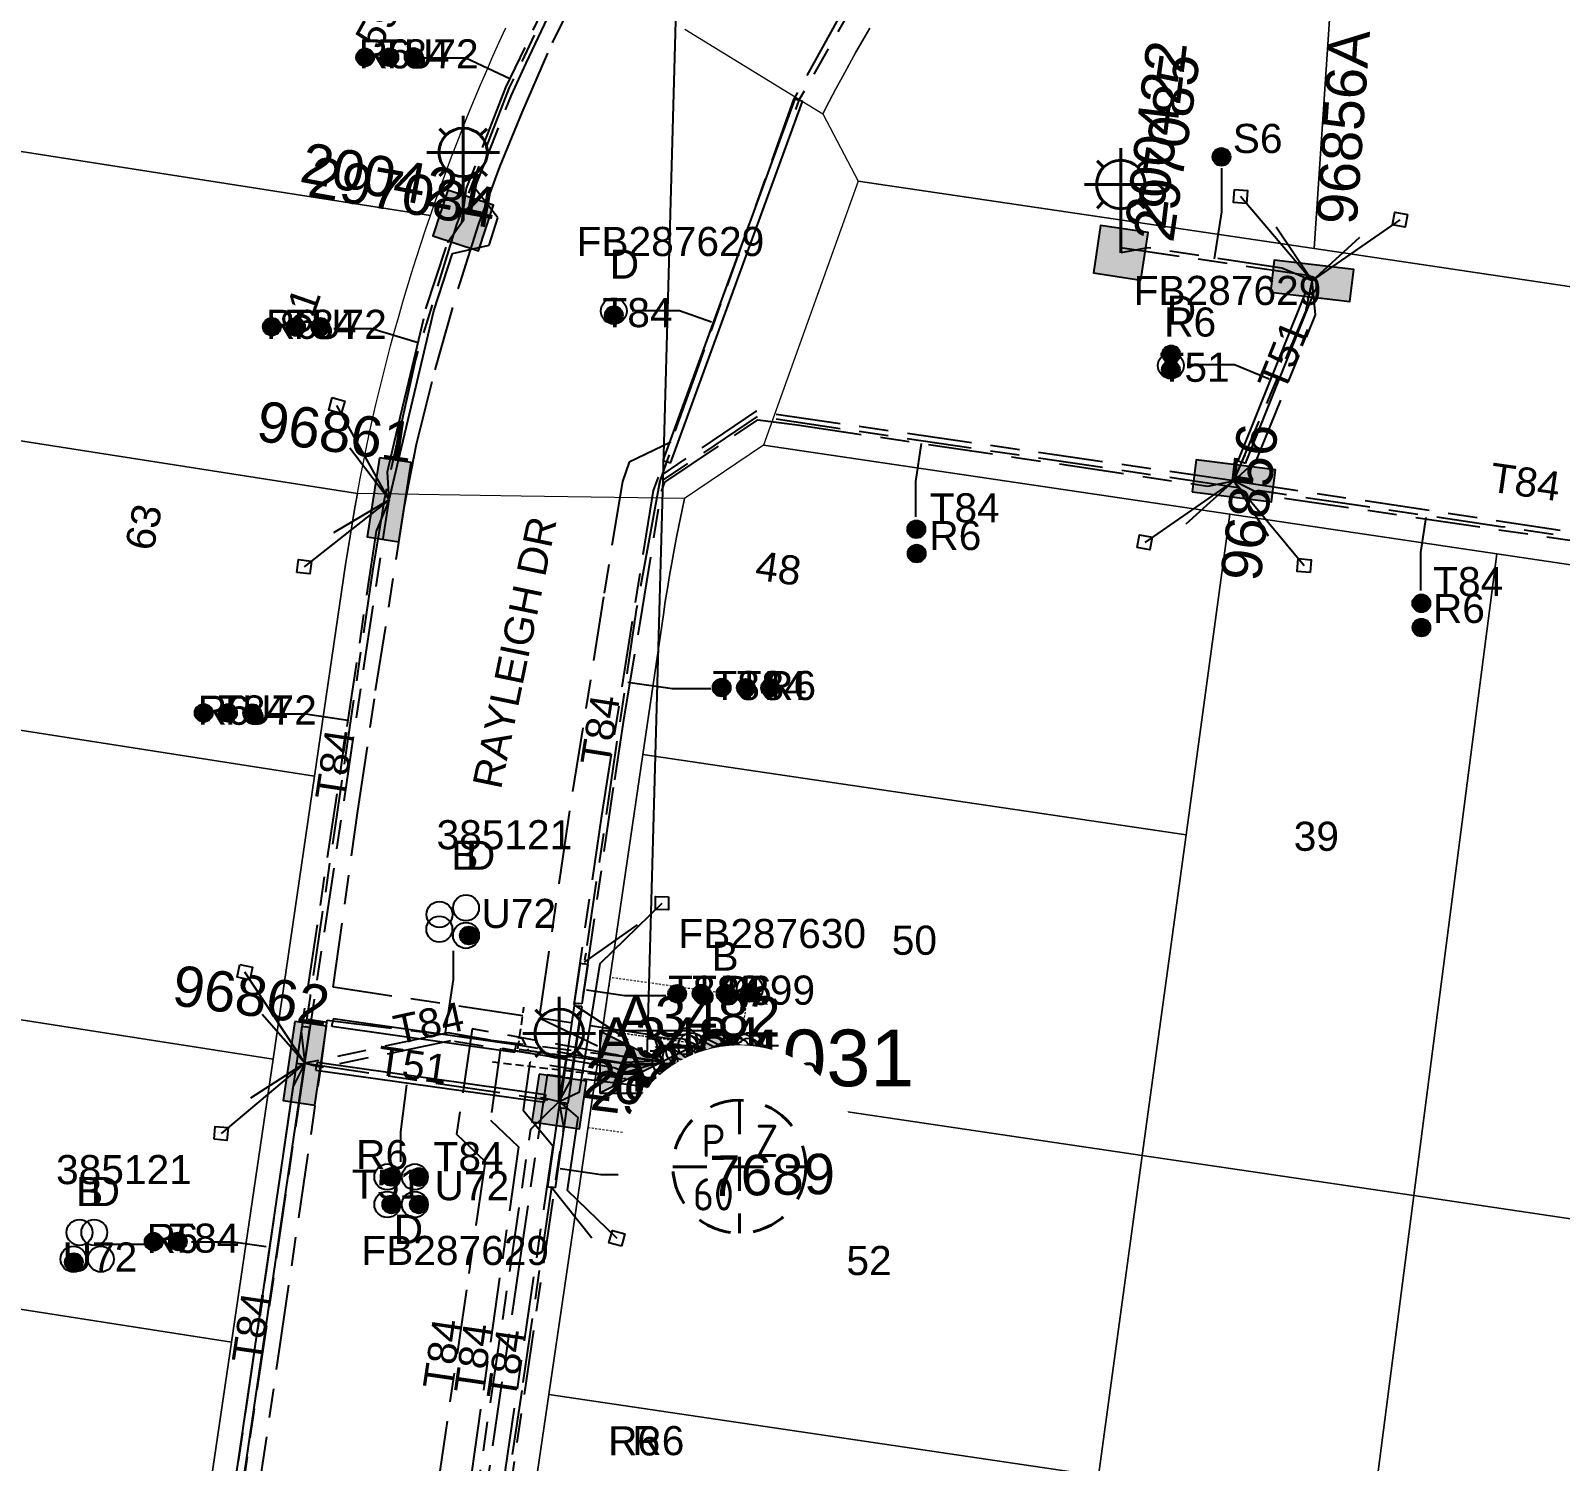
# Model space of a CAD drawing. Header units: metres. Extents: x 282960 to 285195, y 6134329 to 6136665.
# Drawn here: x 283257.1 to 283351.6, y 6135925.4 to 6136013.9 of the extents above; entities that cross this region are included whole.
import ezdxf
from ezdxf.enums import TextEntityAlignment as Align

# ---------------------------------------------------------------- set-up
doc = ezdxf.new("R2010")
doc.units = ezdxf.units.M
for name, pattern in [('Cable Exist UG', [8.2, 4, -1.2, 1.8, -1.2]), ('Dash', [5, 3, -2]), ('DASHED', [0.75, 0.5, -0.25]), ('HIDDEN', [0.375, 0.25, -0.125]), ('HIDDEN2', [0.1875, 0.125, -0.0625])]:
    doc.linetypes.add(name, pattern=pattern)
doc.layers.get('0').update_dxf_attribs({"color": 6})
for name, color, linetype, lineweight in [('Cadastre Land Parcels_SP_EXT', 9, 'Continuous', 5), ('Cadastre Other Property_SP_EXT', 9, 'HIDDEN', 5), ('Cadastre Roads_SP_EXT', 9, 'Continuous', 5)]:
    doc.layers.add(name, color=color, linetype=linetype, lineweight=lineweight)
for name, color, linetype in [('Duct_SP_EXT', 7, 'Continuous'), ('Equip_HV_EXT', 7, 'Continuous'), ('Equip_LV_EXT', 7, 'Continuous'), ('Equip_SL_EXT', 7, 'Continuous'), ('Equip_SP_SL_EXT', 7, 'Continuous'), ('Mains_HV_EXT', 7, 'Continuous'), ('Mains_LV_EXT', 7, 'Continuous'), ('Mains_SL_EXT', 7, 'Continuous'), ('Services_SP_EXT', 7, 'Continuous'), ('Sub_SP_EXT', 7, 'Continuous'), ('SupportsUG_SP_LV_EXT', 7, 'Continuous'), ('SupportsUG_SP_LV_SL_EXT', 7, 'Continuous'), ('Trench_SP_EXT', 7, 'Continuous')]:
    doc.layers.add(name, color=color, linetype=linetype)
doc.layers.add('UNKNOWN_FEATURES', color=1, linetype='DASHED', plot=False)
doc.styles.add('COLUMN_LABEL', font='arial.ttf')
doc.styles.add('iecARIAL', font='arial.ttf', dxfattribs={"height": 2})
doc.styles.add('IESYMBOL1', font='isocp.shx')
doc.styles.add('POLE_LABEL', font='arial.ttf')
doc.styles.add('SLCP_LABEL', font='arial.ttf', dxfattribs={"height": 3.5})
doc.styles.get("Standard").update_dxf_attribs({"font": 'arial.ttf'})
doc.styles.add('SWITCH_LABEL', font='arial.ttf', dxfattribs={"height": 2.5})

# ---------------------------------------------------------------- blocks, each defined once
blk = doc.blocks.new('SUB_PADMOUNT_EXT')
for points in [[(0, 0), (-3.84, 1.92), (-3.84, -1.92)], [(0, 0), (3.84, 1.92), (3.84, -1.92)]]:
    blk.add_hatch(color=256).paths.add_polyline_path(points)
for p, q in [((3.84, 1.92), (-3.84, -1.92)), ((-3.84, 1.92), (3.84, -1.92))]:
    blk.add_line(p, q)
blk.add_lwpolyline([(-3.84, -1.92), (3.84, -1.92), (3.84, 1.92), (-3.84, 1.92)], close=True)
for tag, height, flags, p in [('ASSET_NUM', 3.5, 8, (2, 2)), ('STREET_CODE', 0.2, 9, (1.5, 0)), ('OPERATING_VOLTAGE', 0.2, 9, (1.5, -0.6)), ('ORIENTATION', 0.2, 9, (1.5, -0.8)), ('OWNED_BY', 0.2, 9, (1.5, -1)), ('CONSTRUCTED_VOLTAGE', 0.2, 9, (1.5, -0.2)), ('NO_PHASES', 0.2, 9, (1.5, -0.4)), ('OPERATED_BY', 0.2, 9, (1.5, -1.2)), ('SECONDARY_VOLTAGE', 0.2, 9, (1.5, -1.6)), ('STATE', 0.2, 9, (1.5, -1.8)), ('MAINTAINED_BY', 0.2, 9, (1.5, -1.4)), ('SUBSTATION_TYPE', 0.2, 9, (1.5, -2.2)), ('USAGE', 0.2, 9, (1.5, -2.4)), ('PARENT', 0.2, 9, (1.5, -2)), ('LEGEND', 0.2, 9, (1.5, -2.6)), ('LOCATION', 0.2, 9, (1.5, -2.8)), ('Z', 0.2, 1, (1.5, -3.6)), ('STREETNAME', 0.2, 9, (1.5, -3)), ('SUBURB', 0.2, 9, (1.5, -3.2)), ('NOTES', 0.2, 9, (1.5, -3.4))]:
    blk.add_attdef(tag, text='', height=height, dxfattribs=dict(flags=flags)).set_placement(p, align=Align.MIDDLE_LEFT)
blk = doc.blocks.new('COLUMN_EXT')
blk.add_hatch(color=256).paths.add_polyline_path([(-1.485, 1.485), (-1.485, -1.485), (1.485, -1.485), (1.485, 1.485)])
blk.add_lwpolyline([(-1.485, -1.485), (1.485, -1.485), (1.485, 1.485), (-1.485, 1.485)], close=True)
for tag, height, style, flags, p in [('ASSET_NUM', 2.5, 'COLUMN_LABEL', 8, (2, 2)), ('STRUCTURE_PLANT_NUMBER', 0.2, 'POLE_LABEL', 9, (1.813, 0.031)), ('STREET_CODE', 0.2, 'COLUMN_LABEL', 9, (1.813, -0.2))]:
    blk.add_attdef(tag, text='', height=height, dxfattribs=dict(style=style, flags=flags)).set_placement(p, align=Align.MIDDLE_LEFT)
at = {"flags": 9}
for tag, p in [('OWNED_BY', (1.813, -0.6)), ('STATE', (1.813, -0.8)), ('COLUMN_TYPE', (1.813, -0.4)), ('USAGE', (1.813, -1)), ('STREETNAME', (1.813, -1.6)), ('SUBURB', (1.813, -1.8)), ('LEGEND', (1.813, -1.2)), ('LOCATION', (1.813, -1.4)), ('NOTES', (1.813, -2))]:
    blk.add_attdef(tag, text='', height=0.2, dxfattribs=at).set_placement(p, align=Align.MIDDLE_LEFT)
at = {"flags": 1}
blk.add_attdef('Z', (1.813, -2.351), '', height=0.2, dxfattribs=at)
blk = doc.blocks.new('PILLAR_EXT')
blk.add_hatch(color=256).paths.add_polyline_path([(-2.475, 0.99), (-2.475, -0.99), (2.475, -0.99), (2.475, 0.99)])
blk.add_lwpolyline([(-2.475, -0.99), (2.475, -0.99), (2.475, 0.99), (-2.475, 0.99)], close=True)
at = {"style": 'iecARIAL', "flags": 8}
blk.add_attdef('ASSET_NUM', (1.5, 3.5), '', height=2.5, dxfattribs=at)
for tag, p, flags in [('OWNED_BY', (0, -0.2), 9), ('STATE', (0, -0.4), 9), ('SUPPORT_TYPE', (0, -0.6), 9), ('USAGE', (0, -0.8), 9), ('LEGEND', (0, -1), 9), ('STREETNAME', (0, -1.8), 9), ('SUBURB', (0, -2), 1), ('LOCATION', (0, -1.2), 9), ('NOTES', (0, -1.4), 9), ('PARENT', (0, -1.6), 9)]:
    blk.add_attdef(tag, p, '', height=0.2, dxfattribs=dict(flags=flags))
blk = doc.blocks.new('DUCT_EXT')
blk.add_circle((0, 0.8), 0.8)
at = {"flags": 1}
blk.add_attdef('Z', (0, 0), '', height=0.2, dxfattribs=at)
at = {"flags": 9}
for tag, p in [('DUCT_CODE', (0, 0)), ('XSECT_TYPE', (0, -0.2)), ('STATE', (0, -0.6)), ('FB_REFERENCE', (0, -0.4)), ('NOTES', (0, -0.8))]:
    blk.add_attdef(tag, text='', height=0.2, dxfattribs=at).set_placement(p, align=Align.MIDDLE_LEFT)
blk = doc.blocks.new('SL_LANTERN_EXT')
at = {"lineweight": 40}
for p, q in [((-1.459, 5.676), (-1.061, 5.278)), ((0, 1.968), (0, 6.468)), ((1.458, 5.676), (1.06, 5.278)), ((-2.25, 4.218), (2.25, 4.218)), ((-1.459, 2.759), (-1.061, 3.157)), ((1.458, 2.759), (1.06, 3.157)), ((0, 0), (0, 2.721))]:
    blk.add_line(p, q, dxfattribs=at)
blk.add_circle((0, 4.218), 1.5, dxfattribs=at)
at = {"style": 'iecARIAL', "flags": 8}
blk.add_attdef('ASSET_NUM', (1.5, 1.5), '', height=2.5, dxfattribs=at)
for tag, p, height, flags in [('CONSTRUCTED_VOLTAGE', (0.981, -0.653), 0.2, 9), ('CONTROL_TYPE', (0.981, -0.853), 0.2, 9), ('LANTERN_PURPOSE', (0.981, -1.053), 0.2, 9), ('LNUMBER', (2.181, -3.253), 2.5, 8), ('OPERATING_VOLTAGE', (0.981, -1.653), 0.2, 9), ('ORIENTATION', (0.981, -1.853), 0.2, 9), ('OWNED_BY', (0.981, -2.053), 0.2, 9), ('LANTERN_TYPE', (0.981, -1.253), 0.2, 9), ('NO_PHASES', (0.981, -1.453), 0.2, 9), ('STATE', (0.981, -2.253), 0.2, 9), ('CEXIST', (0.981, -2.653), 0.2, 9), ('CNEW', (0.981, -2.853), 0.2, 9), ('USAGE', (0.981, -2.453), 0.2, 9), ('CNUMBER', (0.981, -3.053), 0.2, 9), ('CREMOVE', (0.981, -3.253), 0.2, 9), ('CREPLACE', (0.981, -3.453), 0.2, 9), ('LKINGHEIGHT', (0.981, -3.653), 0.2, 9), ('LBRACKET', (0.981, -3.853), 0.2, 9), ('LBRACKETVOCAB', (0.981, -4.053), 0.2, 9), ('LCATEGORY', (0.981, -4.253), 0.2, 9), ('LCHARGE1', (0.981, -4.453), 0.2, 9), ('LCHARGE1PERCENT', (0.981, -4.653), 0.2, 9), ('LCHARGE2', (0.981, -4.853), 0.2, 9), ('LCHARGE2PERCENT', (0.981, -5.053), 0.2, 9), ('LCHARGE3', (0.981, -5.253), 0.2, 9), ('LCHARGE3PERCENT', (0.981, -5.453), 0.2, 9), ('LEXIST', (0.981, -5.653), 0.2, 9), ('LLAMP', (0.981, -5.853), 0.2, 9), ('LLAMPVOCAB', (0.981, -6.053), 0.2, 9), ('LMAST', (0.981, -6.253), 0.2, 9), ('LMASTVOCAB', (0.981, -6.453), 0.2, 9), ('LNEW', (0.981, -6.653), 0.2, 9), ('LANTNUMBER', (0.981, -6.853), 0.2, 9), ('LOUTREACH', (0.981, -7.253), 0.2, 9), ('LOUTREACHVOCAB', (0.981, -7.453), 0.2, 9), ('LRATECODE', (0.981, -7.653), 0.2, 9), ('LREMOVE', (0.981, -7.853), 0.2, 9), ('LREPLACE', (0.981, -8.053), 0.2, 9), ('LTYPE', (0.981, -8.253), 0.2, 9), ('LTYPEVOCAB', (0.981, -8.453), 0.2, 9), ('LEGEND', (0.981, -8.653), 0.2, 9), ('STREETNAME', (0.981, -9.253), 0.2, 9), ('SUBURB', (0.981, -9.453), 0.2, 1), ('LOCATION', (0.981, -8.853), 0.2, 9), ('NOTES', (0.981, -9.053), 0.2, 9)]:
    blk.add_attdef(tag, p, '', height=height, dxfattribs=dict(flags=flags))
blk = doc.blocks.new('CCP_EXT')
at = {"flags": 9}
for tag, p in [('STATE', (0, -1.8)), ('USAGE', (0, -1.2)), ('LEGEND', (0, -1.4)), ('LIFE_SUPPORT', (0, -1.6)), ('NOTES', (0, -2))]:
    blk.add_attdef(tag, text='', height=0.2, dxfattribs=at).set_placement(p, align=Align.MIDDLE_LEFT)
blk.add_wipeout([(0, 0.566), (0.566, 0), (0, -0.566), (-0.566, 0)])
blk.add_lwpolyline([(-0.566, 0), (0, 0.566), (0.566, 0), (0, -0.566), (-0.566, 0)])
at = {"flags": 1}
blk.add_attdef('Z', (0, 0), '', height=0.2, dxfattribs=at)
at = {"flags": 9}
for tag, p in [('CCP_TYPE', (0, 0)), ('OPERATING_VOLTAGE', (0, -0.6)), ('ORIENTATION', (0, -0.8)), ('OWNED_BY', (0, -1)), ('CONSTRUCTED_VOLTAGE', (0, -0.2)), ('NO_PHASES', (0, -0.4))]:
    blk.add_attdef(tag, text='', height=0.2, dxfattribs=at).set_placement(p, align=Align.MIDDLE_LEFT)
blk = doc.blocks.new('LV_UG_DFUSE_CLOSED_EXT')
for points in [[(1, 0), (0, 0)], [(5.04, 0.726), (2.156, -0.717)], [(5.049, -0.707), (2.156, 0.717)], [(6.2, 0.013), (7.2, 0.013)]]:
    blk.add_lwpolyline(points)
for centre in [(1.8, 0), (5.4, 0.011)]:
    blk.add_circle(centre, 0.8)
at = {"flags": 9}
for tag, p in [('ACTUAL_STATUS', (0, 0)), ('OPERATING_VOLTAGE', (0, -0.6)), ('ORIENTATION', (0, -0.8)), ('STATE', (0, -1)), ('CONSTRUCTED_VOLTAGE', (0, -0.2)), ('NO_PHASES', (0, -0.4)), ('SWITCH_TYPE', (0, -1.2)), ('USAGE', (0, -1.4)), ('NOTES', (0, -1.6))]:
    blk.add_attdef(tag, text='', height=0.2, dxfattribs=at).set_placement(p, align=Align.MIDDLE_LEFT)
at = {"flags": 1}
blk.add_attdef('Z', (0, 0), '', height=0.2, dxfattribs=at)
blk = doc.blocks.new('SWG_HOLEC_SU_EXT')
blk.add_line((1.8, -2), (5.8, -2))
for points in [[(1, 0), (0, 0)], [(6.6, 0), (7.6, 0)]]:
    blk.add_lwpolyline(points)
for points in [[(1.8, -0.8, 1), (1.8, 0.8, 1)], [(5.8, -0.8, 1), (5.8, 0.8, 1)]]:
    blk.add_lwpolyline(points, format="xyb", close=True)
at = {"style": 'SWITCH_LABEL', "flags": 8}
blk.add_attdef('ASSET_NUM', text='', height=2.5, rotation=179.95437, dxfattribs=at).set_placement((-2.4, 0), align=Align.MIDDLE_LEFT)
at = {"flags": 1}
blk.add_attdef('Z', (0, 0), '', height=0.2, dxfattribs=at)
at = {"flags": 9}
for tag, p in [('ACTUAL_STATUS', (0, -0.4)), ('OPERATING_VOLTAGE', (0, -1)), ('CONSTRUCTED_VOLTAGE', (0, -0.6)), ('NO_PHASES', (0, -0.8)), ('ORIENTATION', (0, -1.2)), ('OWNED_BY', (0, -1.4)), ('STATE', (0, -1.8)), ('PARENT', (0, -1.6)), ('SWITCH_TYPE', (0, -2)), ('STREETNAME', (0, -2.6)), ('SUBURB', (0, -2.8)), ('USAGE', (0, -2.2)), ('LOCATION', (0, -2.4)), ('NOTES', (0, -3))]:
    blk.add_attdef(tag, text='', height=0.2, dxfattribs=at).set_placement(p, align=Align.MIDDLE_LEFT)
at = {"style": 'SWITCH_LABEL', "flags": 9}
blk.add_attdef('STREET_CODE', text='', height=0.2, dxfattribs=at).set_placement((0, -0.2), align=Align.MIDDLE_LEFT)
blk = doc.blocks.new('CABLE_LARGE_EXT')
h = blk.add_hatch(color=256)
edge = h.paths.add_edge_path()
edge.add_arc((0, 0.55), 0.55, 0, 360)
blk.add_circle((0, 0.55), 0.55)
at = {"flags": 1}
blk.add_attdef('Z', (0, 0), '', height=0.2, dxfattribs=at)
at = {"flags": 9}
for tag, p in [('COND_CODE', (0, 0)), ('XSECT_SIZE', (0, -0.6)), ('STATE', (0, -0.4)), ('FB_REFERENCE', (0, -0.2)), ('NOTES', (0, -0.8))]:
    blk.add_attdef(tag, text='', height=0.2, dxfattribs=at).set_placement(p, align=Align.MIDDLE_LEFT)
blk = doc.blocks.new('SLCP_ZELL_EXT')
blk.add_wipeout([(-0.236, 7.5), (-0.706, 7.47), (-1.174, 7.411), (-1.637, 7.323), (-2.093, 7.206), (-2.542, 7.06), (-2.98, 6.887), (-3.407, 6.686), (-3.82, 6.459), (-4.218, 6.206), (-4.599, 5.929), (-4.962, 5.629), (-5.306, 5.306), (-5.629, 4.962), (-5.929, 4.599), (-6.206, 4.218), (-6.459, 3.82), (-6.686, 3.407), (-6.887, 2.98), (-7.06, 2.542), (-7.206, 2.093), (-7.323, 1.637), (-7.411, 1.174), (-7.47, 0.706), (-7.5, 0.236), (-7.5, -0.236), (-7.47, -0.706), (-7.411, -1.174), (-7.323, -1.637), (-7.206, -2.093), (-7.06, -2.542), (-6.887, -2.98), (-6.686, -3.407), (-6.459, -3.82), (-6.206, -4.218), (-5.929, -4.599), (-5.629, -4.962), (-5.306, -5.306), (-4.962, -5.629), (-4.599, -5.929), (-4.218, -6.206), (-3.82, -6.459), (-3.407, -6.686), (-2.98, -6.887), (-2.542, -7.06), (-2.093, -7.206), (-1.637, -7.323), (-1.174, -7.411), (-0.706, -7.47), (-0.236, -7.5), (0.236, -7.5), (0.706, -7.47), (1.174, -7.411), (1.637, -7.323), (2.093, -7.206), (2.542, -7.06), (2.98, -6.887), (3.407, -6.686), (3.82, -6.459), (4.218, -6.206), (4.599, -5.929), (4.962, -5.629), (5.306, -5.306), (5.629, -4.962), (5.929, -4.599), (6.206, -4.218), (6.459, -3.82), (6.686, -3.407), (6.887, -2.98), (7.06, -2.542), (7.206, -2.093), (7.323, -1.637), (7.411, -1.174), (7.47, -0.706), (7.5, -0.236), (7.5, 0.236), (7.47, 0.706), (7.411, 1.174), (7.323, 1.637), (7.206, 2.093), (7.06, 2.542), (6.887, 2.98), (6.686, 3.407), (6.459, 3.82), (6.206, 4.218), (5.929, 4.599), (5.629, 4.962), (5.306, 5.306), (4.962, 5.629), (4.599, 5.929), (4.218, 6.206), (3.82, 6.459), (3.407, 6.686), (2.98, 6.887), (2.542, 7.06), (2.093, 7.206), (1.637, 7.323), (1.174, 7.411), (0.706, 7.47), (0.236, 7.5)])
at = {"linetype": 'Dash', "lineweight": 40, "ltscale": 0.7}
for p, q in [((0, 4.109), (0, -4.109)), ((-4.109, 0), (4.109, 0))]:
    blk.add_line(p, q, dxfattribs=at)
blk.add_circle((0, 0), 4.109, dxfattribs=at)
at = {"lineweight": 40, "style": 'IESYMBOL1'}
for s, p in [('P', (-1.604, 0)), ('Z', (1.702, 0)), ('60', (-1.612, -3.312))]:
    blk.add_text(s, height=2, dxfattribs=at).set_placement(p, align=Align.BOTTOM_CENTER)
at = {"style": 'SLCP_LABEL'}
for tag, height, flags, p in [('ASSET_NUM', 2.5, 8, (2, 2)), ('STREET_CODE', 0.2, 9, (0, -0.2))]:
    blk.add_attdef(tag, text='', height=height, dxfattribs=dict(at, flags=flags)).set_placement(p, align=Align.MIDDLE_LEFT)
at = {"flags": 1}
blk.add_attdef('Z', (0, 0), '', height=0.2, dxfattribs=at)
at = {"flags": 9}
for tag, p in [('OPERATING_VOLTAGE', (0, -1)), ('CONSTRUCTED_VOLTAGE', (0, -0.4)), ('CONTROL_TYPE', (0, -0.6)), ('NO_PHASES', (0, -0.8)), ('ORIENTATION', (0, -1.2)), ('OWNED_BY', (0, -1.4)), ('USAGE', (0, -1.6)), ('LOCATION', (0, -1.8)), ('STATE', (0, -2)), ('NOTES', (0, -2.2))]:
    blk.add_attdef(tag, text='', height=0.2, dxfattribs=at).set_placement(p, align=Align.MIDDLE_LEFT)

msp = doc.modelspace()

# ---------------------------------------------------------------- linework, layer by layer
at = {"layer": 'Cadastre Land Parcels_SP_EXT', "linetype": 'Continuous'}
for points in [[(283308.941, 6136014.051), (283308.506, 6136013.305), (283308.077, 6136012.555), (283307.654, 6136011.801), (283307.238, 6136011.044), (283306.829, 6136010.284), (283306.426, 6136009.519), (283306.03, 6136008.751), (283308.218, 6136004.592), (283336.409, 6136000.412), (283339.092, 6136040.45)], [(283242.765, 6136024.452), (283240.509, 6136008.903), (283281.768, 6136002.468), (283282.083, 6136003.377), (283282.083, 6136003.377), (283282.406, 6136004.282), (283282.737, 6136005.185), (283283.073, 6136006.085), (283283.418, 6136006.983), (283283.77, 6136007.879), (283284.129, 6136008.771), (283284.495, 6136009.66), (283284.868, 6136010.546), (283285.249, 6136011.429), (283285.636, 6136012.309), (283286.03, 6136013.186), (283286.431, 6136014.059)]]:
    msp.add_lwpolyline(points, dxfattribs=at)
for points in [[(283336.409, 6136000.412), (283354.107, 6135997.789), (283356.801, 6136037.825), (283339.092, 6136040.45), (283336.409, 6136000.412)], [(283277.431, 6135986.198), (283277.611, 6135987.116), (283277.799, 6135988.033), (283277.994, 6135988.949), (283278.196, 6135989.863), (283278.405, 6135990.776), (283278.621, 6135991.687), (283278.844, 6135992.596), (283279.075, 6135993.503), (283279.312, 6135994.41), (283279.557, 6135995.313), (283279.809, 6135996.214), (283280.068, 6135997.115), (283280.333, 6135998.012), (283280.606, 6135998.907), (283280.886, 6135999.801), (283281.173, 6136000.693), (283281.467, 6136001.581), (283281.768, 6136002.468), (283240.509, 6136008.903), (283239.894, 6136004.664), (283237.97, 6135991.406), (283277.258, 6135985.277), (283277.431, 6135986.198)], [(283276.529, 6135980.878), (283276.662, 6135981.76), (283276.801, 6135982.641), (283276.947, 6135983.521), (283277.099, 6135984.4), (283277.258, 6135985.277), (283237.97, 6135991.406), (283237.022, 6135984.878), (283235.403, 6135973.914), (283274.61, 6135967.803), (283276.529, 6135980.878)], [(283331.181, 6135983.989), (283302.365, 6135988.259), (283297.487, 6135984.958), (283297.315, 6135984.168), (283297.15, 6135983.376), (283296.991, 6135982.583), (283296.838, 6135981.788), (283296.692, 6135980.993), (283296.552, 6135980.197), (283296.419, 6135979.399), (283296.292, 6135978.6), (283296.171, 6135977.8), (283294.902, 6135969.147), (283328.481, 6135964.171), (283331.181, 6135983.989)], [(283325.779, 6135944.353), (283342.565, 6135941.868), (283347.7, 6135981.541), (283331.181, 6135983.989), (283328.481, 6135964.171), (283325.779, 6135944.353)], [(283364.199, 6135979.095), (283347.7, 6135981.541), (283342.565, 6135941.868), (283359.326, 6135939.383), (283364.199, 6135979.095)], [(283232.82, 6135956.424), (283272.043, 6135950.31), (283274.61, 6135967.803), (283235.403, 6135973.914), (283234.188, 6135965.682), (283232.82, 6135956.424)], [(283291.998, 6135949.359), (283325.779, 6135944.353), (283328.481, 6135964.171), (283294.902, 6135969.147), (283291.998, 6135949.359)], [(283230.238, 6135938.933), (283269.476, 6135932.817), (283272.043, 6135950.31), (283232.82, 6135956.424), (283231.527, 6135947.665), (283230.238, 6135938.933)], [(283325.779, 6135944.353), (283291.998, 6135949.359), (283289.095, 6135929.571), (283323.077, 6135924.536), (283325.779, 6135944.353)], [(283342.565, 6135941.868), (283325.779, 6135944.353), (283323.077, 6135924.536), (283320.375, 6135904.718), (283337.43, 6135902.192), (283342.565, 6135941.868)], [(283337.43, 6135902.192), (283354.455, 6135899.669), (283359.326, 6135939.383), (283342.565, 6135941.868), (283337.43, 6135902.192)], [(283227.655, 6135921.443), (283266.908, 6135915.325), (283269.476, 6135932.817), (283230.238, 6135938.933), (283228.256, 6135925.51), (283227.655, 6135921.443)], [(283323.077, 6135924.536), (283289.095, 6135929.571), (283286.771, 6135913.741), (283290.123, 6135909.202), (283320.375, 6135904.718), (283323.077, 6135924.536)]]:
    msp.add_lwpolyline(points, close=True, dxfattribs=at)
at = {"layer": 'Cadastre Other Property_SP_EXT', "linetype": 'HIDDEN2'}
for points in [[(283292.397, 6135952.079), (283297.849, 6135951.32), (283297.425, 6135948.555), (283300.545, 6135948.19), (283301.37, 6135954.166), (283292.878, 6135955.354), (283292.397, 6135952.079)], [(283291.998, 6135949.359), (283297.425, 6135948.555), (283297.849, 6135951.32), (283292.397, 6135952.079), (283291.998, 6135949.359)], [(283291.998, 6135949.359), (283291.518, 6135946.085), (283300.062, 6135944.877), (283300.545, 6135948.19), (283291.998, 6135949.359)]]:
    msp.add_lwpolyline(points, close=True, dxfattribs=at)
at = {"layer": 'Cadastre Roads_SP_EXT', "linetype": 'Continuous'}
msp.add_lwpolyline([(283297.508, 6136013.992), (283306.03, 6136008.751), (283306.425, 6136009.519), (283306.425, 6136009.519), (283306.829, 6136010.284), (283307.238, 6136011.044), (283307.654, 6136011.801), (283308.077, 6136012.555), (283308.506, 6136013.305), (283308.941, 6136014.051)], dxfattribs=at)
at = {"layer": 'Duct_SP_EXT'}
for p, q in [((283296.154, 6135987.315), (283304.327, 6136009.673)), ((283296.605, 6135987.151), (283304.777, 6136009.508)), ((283304.327, 6136009.673), (283304.552, 6136009.591)), ((283304.777, 6136009.508), (283304.552, 6136009.591)), ((283331.71, 6135987.301), (283335.894, 6135997.726)), ((283335.894, 6135997.726), (283336.117, 6135997.637)), ((283332.155, 6135987.122), (283336.34, 6135997.547)), ((283336.34, 6135997.547), (283336.117, 6135997.637)), ((283296.154, 6135987.315), (283296.38, 6135987.233)), ((283296.605, 6135987.151), (283296.38, 6135987.233)), ((283331.71, 6135987.301), (283331.933, 6135987.212)), ((283332.155, 6135987.122), (283331.933, 6135987.212)), ((283291.034, 6135956.23), (283290.66, 6135953.79)), ((283291.034, 6135956.23), (283291.271, 6135956.194)), ((283291.508, 6135956.157), (283291.135, 6135953.718)), ((283291.508, 6135956.157), (283291.271, 6135956.194)), ((283290.649, 6135953.62), (283290.079, 6135949.64)), ((283291.124, 6135953.552), (283290.554, 6135949.571)), ((283290.649, 6135953.62), (283290.886, 6135953.586)), ((283290.66, 6135953.79), (283290.897, 6135953.754)), ((283291.124, 6135953.552), (283290.886, 6135953.586)), ((283291.135, 6135953.718), (283290.897, 6135953.754)), ((283273.827, 6135952.334), (283273.491, 6135950.048)), ((283273.827, 6135952.334), (283274.065, 6135952.299)), ((283275.685, 6135952.317), (283275.719, 6135952.555)), ((283275.753, 6135952.792), (283275.719, 6135952.555)), ((283287.049, 6135951.184), (283275.753, 6135952.792)), ((283274.302, 6135952.264), (283273.966, 6135949.978)), ((283274.302, 6135952.264), (283274.065, 6135952.299)), ((283286.981, 6135950.709), (283275.685, 6135952.317)), ((283286.981, 6135950.709), (283287.015, 6135950.947)), ((283287.049, 6135951.184), (283287.015, 6135950.947)), ((283273.491, 6135950.048), (283273.729, 6135950.013)), ((283273.491, 6135950.048), (283273.729, 6135950.013)), ((283273.966, 6135949.978), (283273.729, 6135950.013)), ((283273.966, 6135949.978), (283273.729, 6135950.013)), ((283274.694, 6135949.633), (283274.727, 6135949.871)), ((283274.694, 6135949.633), (283288.828, 6135947.647)), ((283274.76, 6135950.109), (283274.727, 6135949.871)), ((283274.76, 6135950.109), (283288.894, 6135948.122)), ((283290.079, 6135949.64), (283290.01, 6135949.174)), ((283290.079, 6135949.64), (283290.316, 6135949.606)), ((283290.554, 6135949.571), (283290.316, 6135949.606)), ((283290.554, 6135949.571), (283290.485, 6135949.104)), ((283290.01, 6135949.174), (283289.785, 6135947.637)), ((283290.01, 6135949.174), (283290.248, 6135949.139)), ((283290.01, 6135949.174), (283290.248, 6135949.139)), ((283290.485, 6135949.104), (283290.248, 6135949.139)), ((283290.485, 6135949.104), (283290.248, 6135949.139)), ((283290.485, 6135949.104), (283290.26, 6135947.568)), ((283288.828, 6135947.647), (283288.861, 6135947.884)), ((283288.894, 6135948.122), (283288.861, 6135947.884)), ((283289.785, 6135947.637), (283290.022, 6135947.602)), ((283290.26, 6135947.568), (283290.022, 6135947.602)), ((283289.019, 6135942.419), (283289.737, 6135947.311)), ((283289.494, 6135942.349), (283290.212, 6135947.242)), ((283289.737, 6135947.311), (283289.773, 6135947.557)), ((283289.737, 6135947.311), (283289.974, 6135947.277)), ((283289.773, 6135947.557), (283290.01, 6135947.523)), ((283290.212, 6135947.242), (283289.974, 6135947.277)), ((283290.248, 6135947.488), (283290.01, 6135947.523)), ((283290.212, 6135947.242), (283290.248, 6135947.488)), ((283289.019, 6135942.419), (283289.257, 6135942.384)), ((283289.494, 6135942.349), (283289.257, 6135942.384))]:
    msp.add_line(p, q, dxfattribs=at)
for points in [[(283281.391, 6136012.207), (283283.964, 6136012.207), (283286.679, 6136010.923)], [(283294.247, 6135996.596), (283297.167, 6135996.596), (283299.14, 6135995.879)], [(283275.806, 6135995.468), (283278.157, 6135995.468), (283281.003, 6135994.605)], [(283328.562, 6135993.251), (283331.47, 6135993.251), (283333.627, 6135992.371)], [(283311.776, 6135983.822), (283311.776, 6135986.024), (283312.125, 6135988.371)], [(283342.998, 6135979.27), (283342.998, 6135981.633), (283343.319, 6135983.8)], [(283299.107, 6135973.189), (283296.739, 6135973.189), (283293.978, 6135973.596)], [(283271.597, 6135971.646), (283274.038, 6135971.646), (283276.664, 6135971.263)], [(283283.181, 6135957.006), (283283.181, 6135955.224), (283282.69, 6135951.949)], [(283296.33, 6135954.227), (283293.791, 6135954.227), (283291.429, 6135954.569)], [(283279.935, 6135943.954), (283279.935, 6135945.813), (283280.305, 6135948.709)], [(283294.418, 6135943.146), (283292.317, 6135943.146), (283289.793, 6135943.521)], [(283297.967, 6135941.013), (283296.942, 6135942.706)], [(283261.858, 6135938.86), (283264.149, 6135938.865)], [(283267.008, 6135939.014), (283269.594, 6135939.014), (283271.62, 6135938.715)]]:
    msp.add_lwpolyline(points, dxfattribs=at)
at = {"layer": 'Mains_LV_EXT', "linetype": 'Cable Exist UG'}
for points in [[(283279.214, 6135984.891), (283279.975, 6135988.111), (283280.778, 6135991.506), (283281.459, 6135994.386), (283281.972, 6135996.558), (283283.127, 6136000.111), (283285.399, 6136000.636), (283285.94, 6136002.313), (283284.522, 6136004.16), (283286.773, 6136009.903), (283287.686, 6136011.871), (283290.487, 6136017.746), (283291.071, 6136018.881)], [(283331.443, 6135986.059), (283332.847, 6135987.332), (283336.486, 6135996.33), (283336.275, 6135998.423)], [(283274.007, 6135950.049), (283289.735, 6135947.681)]]:
    msp.add_lwpolyline(points, dxfattribs=at)
at = {"layer": 'Mains_SL_EXT', "linetype": 'Cable Exist UG'}
for points in [[(283291.071, 6136018.881), (283289.826, 6136017.525), (283287.6, 6136012.855), (283286.422, 6136010.383), (283283.988, 6136004.15), (283283.698, 6136002.057)], [(283279.214, 6135984.891), (283279.12, 6135986.618), (283279.783, 6135989.45), (283280.441, 6135992.209), (283281.495, 6135996.701), (283282.829, 6136000.789), (283283.794, 6136002.147)], [(283336.275, 6135998.423), (283334.411, 6135999.213), (283326.119, 6136000.472), (283324.448, 6136000.163)], [(283331.443, 6135986.059), (283335.894, 6135996.531), (283336.275, 6135998.423)], [(283289.735, 6135947.681), (283290.167, 6135950.302), (283283.009, 6135951.428), (283275.18, 6135949.81), (283274.007, 6135950.049)], [(283287.528, 6135848.95), (283287.085, 6135850.836), (283285.564, 6135853.726), (283284.751, 6135855.283), (283282.943, 6135860.077), (283281.372, 6135866.007), (283280.39, 6135873.966), (283280.462, 6135880.34), (283280.645, 6135882.162), (283281.766, 6135889.868), (283287.217, 6135893.982), (283288.89, 6135905.834), (283288.237, 6135905.927), (283283.091, 6135912.839), (283287.971, 6135945.977), (283289.735, 6135947.681)]]:
    msp.add_lwpolyline(points, dxfattribs=at)
at = {"layer": 'Trench_SP_EXT', "linetype": 'Cable Exist UG'}
for points in [[(283328.156, 6136042.221), (283324.136, 6136036.803), (283319.358, 6136031.143), (283313.899, 6136024.529), (283308.925, 6136017.287), (283304.552, 6136009.591), (283304.339, 6136009.009)], [(283290.733, 6136018.943), (283290.431, 6136018.311), (283286.642, 6136010.368), (283283.499, 6136002.231)], [(283283.499, 6136002.231), (283283.377, 6136001.915), (283280.848, 6135993.563), (283278.929, 6135984.959)], [(283336.275, 6135998.423), (283333.662, 6136002.336)], [(283336.275, 6135998.423), (283339.597, 6136001.456)], [(283336.16, 6135998.73), (283324.433, 6136000.469)], [(283336.275, 6135998.423), (283336.116, 6135997.634), (283335.985, 6135997.308)], [(283331.43, 6135985.671), (283301.96, 6135990.037), (283295.944, 6135985.966), (283295.921, 6135985.841)], [(283279.214, 6135984.891), (283276.447, 6135988.532)], [(283295.865, 6135985.538), (283295.944, 6135985.966), (283296.38, 6135987.233), (283296.541, 6135987.673)], [(283331.443, 6135986.059), (283331.947, 6135987.245), (283332.129, 6135987.674)], [(283331.443, 6135986.059), (283327.994, 6135982.945)], [(283331.443, 6135986.059), (283333.929, 6135982.065)], [(283279.214, 6135984.891), (283275.288, 6135982.563)], [(283274.007, 6135950.049), (283270.994, 6135953.496)], [(283274.327, 6135954.168), (283274.099, 6135952.614)], [(283275.383, 6135952.571), (283274.207, 6135952.758)], [(283287.267, 6135950.927), (283290.417, 6135950.445)], [(283294.349, 6135949.922), (283290.531, 6135950.441)], [(283274.007, 6135950.049), (283270.123, 6135947.56)], [(283273.725, 6135950.063), (283273.722, 6135950.045)], [(283274.007, 6135950.049), (283274.727, 6135949.871), (283275.117, 6135949.816)], [(283288.576, 6135947.925), (283288.861, 6135947.885), (283289.735, 6135947.681)], [(283289.257, 6135942.384), (283287.413, 6135929.818), (283285.692, 6135918.095), (283285.394, 6135916.068), (283285.394, 6135916.068), (283284.987, 6135913.295)], [(283289.257, 6135942.384), (283291.986, 6135938.943)]]:
    msp.add_lwpolyline(points, dxfattribs=at)
at = {"layer": 'UNKNOWN_FEATURES'}
for points in [[(283287.178, 6135950.949), (283287.555, 6135953.519)], [(283287.174, 6135951.643), (283287.426, 6135951.608), (283287.823, 6135950.842), (283292.105, 6135950.253)], [(283291.998, 6135949.359), (283285.608, 6135950.124)]]:
    msp.add_lwpolyline(points, dxfattribs=at)

# ---------------------------------------------------------------- block references
at = {"layer": 'Duct_SP_EXT'}
for name, p in [('CABLE_LARGE_EXT', (283277.737, 6136011.689)), ('CABLE_LARGE_EXT', (283279.237, 6136011.694)), ('CABLE_LARGE_EXT', (283280.737, 6136011.718)), ('CABLE_LARGE_EXT', (283330.672, 6136005.535)), ('DUCT_EXT', (283293.107, 6135995.757)), ('CABLE_LARGE_EXT', (283293.107, 6135995.757)), ('CABLE_LARGE_EXT', (283271.966, 6135995.036)), ('CABLE_LARGE_EXT', (283273.466, 6135995.017)), ('CABLE_LARGE_EXT', (283274.966, 6135995.028)), ('DUCT_EXT', (283327.546, 6135992.378)), ('CABLE_LARGE_EXT', (283327.561, 6135993.332)), ('CABLE_LARGE_EXT', (283327.546, 6135992.378)), ('CABLE_LARGE_EXT', (283311.808, 6135982.513)), ('CABLE_LARGE_EXT', (283311.832, 6135981.013)), ('CABLE_LARGE_EXT', (283343.031, 6135977.935)), ('CABLE_LARGE_EXT', (283343.032, 6135976.435)), ('CABLE_LARGE_EXT', (283299.773, 6135972.724)), ('CABLE_LARGE_EXT', (283301.273, 6135972.717)), ('CABLE_LARGE_EXT', (283302.773, 6135972.717)), ('CABLE_LARGE_EXT', (283267.755, 6135971.157)), ('CABLE_LARGE_EXT', (283269.255, 6135971.158)), ('CABLE_LARGE_EXT', (283270.755, 6135971.147)), ('DUCT_EXT', (283301.522, 6135953.855)), ('CABLE_LARGE_EXT', (283297.023, 6135953.795)), ('CABLE_LARGE_EXT', (283298.523, 6135953.805)), ('CABLE_LARGE_EXT', (283300.023, 6135953.816)), ('CABLE_LARGE_EXT', (283301.522, 6135953.855)), ('DUCT_EXT', (283298.067, 6135944.18)), ('CABLE_LARGE_EXT', (283295.067, 6135944.179)), ('CABLE_LARGE_EXT', (283296.567, 6135944.181)), ('CABLE_LARGE_EXT', (283298.067, 6135944.18)), ('CABLE_LARGE_EXT', (283295.116, 6135942.664)), ('CABLE_LARGE_EXT', (283296.616, 6135942.654)), ('CABLE_LARGE_EXT', (283298.116, 6135942.64)), ('CABLE_LARGE_EXT', (283296.632, 6135941.273)), ('DUCT_EXT', (283260.081, 6135938.789)), ('DUCT_EXT', (283260.991, 6135938.785)), ('CABLE_LARGE_EXT', (283264.663, 6135938.468)), ('CABLE_LARGE_EXT', (283266.163, 6135938.483)), ('DUCT_EXT', (283259.7, 6135937.144)), ('CABLE_LARGE_EXT', (283259.723, 6135937.208)), ('DUCT_EXT', (283261.4, 6135937.144))]:
    msp.add_blockref(name, p, dxfattribs=at)
for name, p, rotation in [('DUCT_EXT', (283283.129, 6135959.249), 89.97692476562023), ('DUCT_EXT', (283284.771, 6135959.654), 89.97692476562023), ('DUCT_EXT', (283283.122, 6135958.339), 89.97692476562023), ('DUCT_EXT', (283284.77, 6135957.954), 89.97692476562023), ('CABLE_LARGE_EXT', (283284.697, 6135957.944), 89.4410345331582), ('DUCT_EXT', (283279.906, 6135943.022), 90.0000000000002), ('DUCT_EXT', (283281.606, 6135943.022), 90.0000000000002), ('CABLE_LARGE_EXT', (283279.901, 6135943.026), 90.0000000000002), ('CABLE_LARGE_EXT', (283281.606, 6135943.021), 90.0000000000002), ('DUCT_EXT', (283279.906, 6135941.322), 90.0000000000002), ('DUCT_EXT', (283281.606, 6135941.322), 90.0000000000002), ('CABLE_LARGE_EXT', (283279.906, 6135941.321), 90.0000000000002), ('CABLE_LARGE_EXT', (283281.606, 6135941.321), 90.0000000000002)]:
    msp.add_blockref(name, p, dxfattribs=dict(at, rotation=rotation))
at = {"layer": 'Equip_HV_EXT'}
ref = msp.add_blockref('SWG_HOLEC_SU_EXT', (283295.716, 6135951.688), dxfattribs=dict(at, rotation=350.9685645675218))
ref.add_attrib('ASSET_NUM', 'A3482', dxfattribs={"layer": '0', "height": 2.5, "style": 'SWITCH_LABEL'}).set_placement((283293.317, 6135952.938), align=Align.MIDDLE_LEFT)
ref = msp.add_blockref('SWG_HOLEC_SU_EXT', (283294.49, 6135950.382), dxfattribs=dict(at, rotation=352.1331363656961))
ref.add_attrib('ASSET_NUM', 'A3484', dxfattribs={"layer": '0', "height": 2.5, "style": 'SWITCH_LABEL'}).set_placement((283292.091, 6135951.632), align=Align.MIDDLE_LEFT)
ref = msp.add_blockref('SWG_HOLEC_SU_EXT', (283295.345, 6135948.589), dxfattribs=dict(at, rotation=352.6261950027215))
ref.add_attrib('ASSET_NUM', 'A3483', dxfattribs={"layer": '0', "height": 2.5, "style": 'SWITCH_LABEL'}).set_placement((283292.946, 6135949.839), align=Align.MIDDLE_LEFT)
at = {"layer": 'Equip_LV_EXT'}
for p in [(283295.349, 6135950.8), (283295.686, 6135951.044), (283296.092, 6135951.13), (283295.142, 6135950.44)]:
    msp.add_blockref('LV_UG_DFUSE_CLOSED_EXT', p, dxfattribs=at)
at = {"layer": 'Equip_SP_SL_EXT'}
ref = msp.add_blockref('SL_LANTERN_EXT', (283324.448, 6136000.163), dxfattribs=at)
ref.add_attrib('ASSET_NUM', '200422', dxfattribs={"layer": '0', "height": 2.5, "rotation": 83.26867, "style": 'iecARIAL'}).set_placement((283325.948, 6136001.663), align=Align.MIDDLE_LEFT)
ref = msp.add_blockref('SL_LANTERN_EXT', (283283.794, 6136002.147), dxfattribs=at)
ref.add_attrib('ASSET_NUM', '200421', dxfattribs={"layer": '0', "height": 2.5, "rotation": 349.38998, "style": 'iecARIAL'}).set_placement((283285.294, 6136003.647), align=Align.MIDDLE_RIGHT)
ref = msp.add_blockref('SL_LANTERN_EXT', (283289.735, 6135947.681), dxfattribs=at)
ref.add_attrib('ASSET_NUM', '200426', dxfattribs={"layer": '0', "height": 2.5, "rotation": 352.01754, "style": 'iecARIAL'}).set_placement((283291.235, 6135949.181), align=Align.MIDDLE_LEFT)
at = {"layer": 'Sub_SP_EXT'}
ref = msp.add_blockref('SUB_PADMOUNT_EXT', (283296.091, 6135950.129), dxfattribs=at)
ref.add_attrib('ASSET_NUM', '24031', dxfattribs={"layer": '0', "height": 3.5}).set_placement((283298.091, 6135950.379), align=Align.MIDDLE_LEFT)
at = {"layer": 'SupportsUG_SP_LV_EXT'}
ref = msp.add_blockref('PILLAR_EXT', (283336.275, 6135998.423), dxfattribs=dict(at, rotation=353.2901634182526))
ref.add_attrib('ASSET_NUM', '96856A', dxfattribs={"layer": '0', "height": 2.5, "rotation": 86.01211, "style": 'iecARIAL'}).set_placement((283337.775, 6136001.923), align=Align.MIDDLE_LEFT)
ref = msp.add_blockref('PILLAR_EXT', (283279.214, 6135984.891), dxfattribs=dict(at, rotation=261.1363769033612))
ref.add_attrib('ASSET_NUM', '96861', dxfattribs={"layer": '0', "height": 2.5, "rotation": 351.69615, "style": 'iecARIAL'}).set_placement((283280.714, 6135988.391), align=Align.MIDDLE_RIGHT)
ref = msp.add_blockref('PILLAR_EXT', (283331.443, 6135986.059), dxfattribs=dict(at, rotation=352.8373615282954))
ref.add_attrib('ASSET_NUM', '96856', dxfattribs={"layer": '0', "height": 2.5, "rotation": 83.45492, "style": 'iecARIAL'}).set_placement((283332.943, 6135989.559), align=Align.MIDDLE_RIGHT)
ref = msp.add_blockref('PILLAR_EXT', (283274.007, 6135950.049), dxfattribs=dict(at, rotation=261.6012462330288))
ref.add_attrib('ASSET_NUM', '96862', dxfattribs={"layer": '0', "height": 2.5, "rotation": 351.94817, "style": 'iecARIAL'}).set_placement((283275.507, 6135953.549), align=Align.MIDDLE_RIGHT)
at = {"layer": 'SupportsUG_SP_LV_SL_EXT'}
ref = msp.add_blockref('COLUMN_EXT', (283324.448, 6136000.163), dxfattribs=dict(at, rotation=81.43555757581653))
ref.add_attrib('ASSET_NUM', '297085', dxfattribs={"layer": '0', "height": 2.5, "rotation": 81.74906, "style": 'COLUMN_LABEL'}).set_placement((283326.448, 6136000.913), align=Align.MIDDLE_LEFT)
ref = msp.add_blockref('COLUMN_EXT', (283283.794, 6136002.147), dxfattribs=dict(at, rotation=251.9395280293361))
ref.add_attrib('ASSET_NUM', '297084', dxfattribs={"layer": '0', "height": 2.5, "rotation": 349.98232, "style": 'COLUMN_LABEL'}).set_placement((283285.794, 6136002.897), align=Align.MIDDLE_RIGHT)
ref = msp.add_blockref('COLUMN_EXT', (283289.735, 6135947.681), dxfattribs=dict(at, rotation=261.5917519081058))
ref.add_attrib('ASSET_NUM', '297089', dxfattribs={"layer": '0', "height": 2.5, "rotation": 352.86609, "style": 'COLUMN_LABEL'}).set_placement((283291.735, 6135948.431), align=Align.MIDDLE_LEFT)

# ---------------------------------------------------------------- texts
at = {"layer": 'Cadastre Land Parcels_SP_EXT'}
for s, rotation, p in [('59', 60.87864, (283278.604, 6136012.615)), ('61', 70.74221, (283274.113, 6135994.934)), ('63', 78.27172, (283264.63, 6135981.648)), ('48', 351.91204, (283301.774, 6135979.959))]:
    msp.add_text(s, height=1.8, rotation=rotation, dxfattribs=at).set_placement(p)
for s, p in [('39', (283335.141, 6135963.184)), ('50', (283310.29, 6135956.757)), ('52', (283307.487, 6135936.955))]:
    msp.add_text(s, height=1.8, dxfattribs=at).set_placement(p)
at = {"layer": 'Cadastre Roads_SP_EXT'}
msp.add_text('RAYLEIGH DR', height=1.8, rotation=78.27374, dxfattribs=at).set_placement((283286.124, 6135966.925))
at = {"layer": 'Duct_SP_EXT'}
for s, p in [('R6', (283277.336, 6136011.556)), ('T84', (283278.623, 6136011.556)), ('U72', (283280.137, 6136011.556)), ('S6', (283331.372, 6136006.326)), ('FB287629', (283290.807, 6135999.957)), ('D', (283292.857, 6135998.557)), ('FB287629', (283325.242, 6135996.93)), ('T84', (283292.407, 6135995.557)), ('R6', (283327.13, 6135994.977)), ('D', (283327.292, 6135995.709)), ('R6', (283271.597, 6135994.833)), ('T84', (283272.867, 6135994.833)), ('U72', (283274.462, 6135994.833)), ('T51', (283326.846, 6135992.179)), ('T84', (283312.63, 6135983.488)), ('R6', (283312.614, 6135981.778)), ('T84', (283343.759, 6135978.932)), ('R6', (283343.743, 6135977.271)), ('T84', (283299.205, 6135972.505)), ('T84', (283300.703, 6135972.505)), ('R6', (283302.396, 6135972.505)), ('R6', (283267.383, 6135970.974)), ('T84', (283268.637, 6135970.99)), ('U72', (283270.135, 6135970.99)), ('385121', (283282.149, 6135963.279)), ('B', (283283.064, 6135962.009)), ('D', (283283.964, 6135962.009)), ('U72', (283284.927, 6135958.413)), ('FB287630', (283297.097, 6135957.174)), ('B', (283299.147, 6135955.774)), ('T84', (283296.46, 6135953.657)), ('T84', (283297.942, 6135953.657)), ('R6', (283299.652, 6135953.657)), ('R99', (283300.938, 6135953.673)), ('FB287630', (283294.24, 6135948.291)), ('B', (283296.29, 6135946.891)), ('R6', (283294.613, 6135946.028)), ('R6', (283296.127, 6135946.028)), ('R99', (283297.397, 6135946.045)), ('R6', (283277.177, 6135943.503)), ('T84', (283281.964, 6135943.373)), ('385121', (283258.628, 6135942.577)), ('T84', (283294.515, 6135942.495)), ('T84', (283297.56, 6135942.576)), ('B', (283259.864, 6135941.219)), ('D', (283260.764, 6135941.219)), ('T51', (283276.917, 6135941.68)), ('U72', (283282.029, 6135941.582)), ('U72', (283295.997, 6135941.16)), ('T84', (283298.098, 6135941.436)), ('R6', (283264.223, 6135938.322)), ('T84', (283265.624, 6135938.338)), ('D', (283279.503, 6135938.885)), ('FB287629', (283277.501, 6135937.577)), ('U72', (283259.034, 6135937.172)), ('R6', (283292.757, 6135925.804)), ('R6', (283294.255, 6135925.821))]:
    msp.add_text(s, height=1.8, dxfattribs=at).set_placement(p)
at = {"layer": 'Mains_LV_EXT'}
for s, rotation, p in [('T51', 67.87367, (283334.529, 6135991.469)), ('T84', 351.8931, (283347.186, 6135985.407)), ('T84', 81.01337, (283292.814, 6135968.372)), ('T84', 81.46702, (283276.42, 6135966.234)), ('T84', 12.30207, (283279.73, 6135951.195)), ('T51', 351.91511, (283278.407, 6135949.361)), ('T84', 81.60343, (283271.269, 6135931.422)), ('T84', 81.623, (283283.08, 6135929.813)), ('T84', 81.72411, (283285.006, 6135929.538)), ('T84', 81.57422, (283287.02, 6135929.179))]:
    msp.add_text(s, height=1.8, rotation=rotation, dxfattribs=at).set_placement(p)

# ---------------------------------------------------------------- next in the draw order: block references
at = {"layer": 'Services_SP_EXT'}
for p, rotation in [((283331.855, 6136003.63), 310.7066658014231), ((283341.714, 6136002.199), 214.7965542641106), ((283275.978, 6135990.708), 299.1024201538551), ((283325.927, 6135982.25), 34.66609724736961), ((283273.967, 6135980.75), 38.26592421717538), ((283335.787, 6135980.82), 129.8504252244945), ((283296.089, 6135959.945), 224.29028506697), ((283270.297, 6135955.688), 303.4458327108958), ((283268.831, 6135945.711), 39.93915595303933), ((283293.3, 6135939.229), 119.8124442051596)]:
    msp.add_blockref('CCP_EXT', p, dxfattribs=dict(at, rotation=rotation))

# ---------------------------------------------------------------- next in the draw order: linework, layer by layer
at = {"layer": 'Cadastre Roads_SP_EXT', "linetype": 'Continuous'}
for points in [[(283354.107, 6135997.789), (283336.409, 6136000.412), (283308.218, 6136004.592), (283305.291, 6135996.426), (283302.365, 6135988.259), (283331.181, 6135983.989), (283347.7, 6135981.541), (283364.199, 6135979.095)], [(283286.771, 6135913.741), (283289.095, 6135929.571), (283289.095, 6135929.571), (283291.998, 6135949.359), (283294.902, 6135969.147), (283296.171, 6135977.8), (283296.292, 6135978.6), (283296.419, 6135979.399), (283296.552, 6135980.197), (283296.692, 6135980.993), (283296.838, 6135981.788), (283296.991, 6135982.583), (283297.15, 6135983.376), (283297.315, 6135984.168), (283297.487, 6135984.958), (283287.373, 6135985.118), (283277.258, 6135985.277), (283277.099, 6135984.4), (283276.947, 6135983.521), (283276.801, 6135982.641), (283276.662, 6135981.76), (283276.529, 6135980.878), (283274.61, 6135967.803), (283272.043, 6135950.31), (283269.476, 6135932.817), (283266.908, 6135915.325)]]:
    msp.add_lwpolyline(points, dxfattribs=at)
at = {"layer": 'Duct_SP_EXT'}
for p, q in [((283273.491, 6135950.048), (283268.342, 6135915.035)), ((283273.966, 6135949.978), (283268.817, 6135914.965))]:
    msp.add_line(p, q, dxfattribs=at)
msp.add_lwpolyline([(283330.672, 6136005.382), (283330.672, 6136002.689), (283330.231, 6135999.774)], dxfattribs=at)
at = {"layer": 'Mains_LV_EXT', "linetype": 'Cable Exist UG'}
for points in [[(283331.443, 6135986.059), (283364.5, 6135981.073)], [(283274.007, 6135950.049), (283279.214, 6135984.891)], [(283274.007, 6135950.049), (283268.865, 6135914.954)]]:
    msp.add_lwpolyline(points, dxfattribs=at)
at = {"layer": 'Mains_SL_EXT', "linetype": 'Cable Exist UG'}
for points in [[(283364.5, 6135981.073), (283362.864, 6135980.796), (283333.135, 6135985.188), (283331.443, 6135986.059)], [(283279.214, 6135984.891), (283278.414, 6135982.936), (283273.776, 6135951.999), (283274.007, 6135950.049)], [(283274.007, 6135950.049), (283273.274, 6135948.58), (283268.597, 6135916.622), (283268.865, 6135914.954)]]:
    msp.add_lwpolyline(points, dxfattribs=at)
at = {"layer": 'Services_SP_EXT'}
for points in [[(283299.152, 6136094.916), (283295.142, 6135950.44)], [(283336.275, 6135998.423), (283331.855, 6136003.63)], [(283336.275, 6135998.423), (283341.714, 6136002.199)], [(283279.214, 6135984.891), (283275.978, 6135990.708)], [(283331.443, 6135986.059), (283325.927, 6135982.25)], [(283331.443, 6135986.059), (283335.787, 6135980.82)], [(283279.214, 6135984.891), (283273.967, 6135980.75)], [(283289.735, 6135947.681), (283290.978, 6135948.288), (283292.267, 6135956.213), (283296.089, 6135959.945)], [(283274.007, 6135950.049), (283270.297, 6135955.688)], [(283274.007, 6135950.049), (283268.831, 6135945.711)], [(283289.735, 6135947.681), (283290.881, 6135946.705), (283290.222, 6135942.209), (283293.3, 6135939.229)]]:
    msp.add_lwpolyline(points, dxfattribs=at)
at = {"layer": 'Trench_SP_EXT', "linetype": 'Cable Exist UG'}
for points in [[(283295.921, 6135985.841), (283295.482, 6135983.455), (283295.482, 6135983.455), (283294.493, 6135978.077), (283293.22, 6135969.394), (283291.369, 6135956.85), (283291.305, 6135956.41)], [(283364.426, 6135980.78), (283347.949, 6135983.223), (283331.43, 6135985.671)], [(283278.929, 6135984.959), (283278.917, 6135984.907), (283278.719, 6135983.693), (283278.719, 6135983.693), (283278.209, 6135980.615), (283276.292, 6135967.556), (283274.327, 6135954.168)], [(283291.299, 6135956.303), (283294.905, 6135958.835)]]:
    msp.add_lwpolyline(points, dxfattribs=at)

# ---------------------------------------------------------------- next in the draw order: block references
at = {"layer": 'Equip_SL_EXT'}
ref = msp.add_blockref('SLCP_ZELL_EXT', (283300.875, 6135943.653), dxfattribs=at)
ref.add_attrib('ASSET_NUM', '7689', dxfattribs={"layer": '0', "height": 2.5, "rotation": 1, "style": 'SLCP_LABEL'}).set_placement((283302.875, 6135944.403), align=Align.TOP_CENTER)

# ---------------------------------------------------------------- next in the draw order: linework, layer by layer
at = {"layer": 'Mains_HV_EXT', "linetype": 'Cable Exist UG'}
for points in [[(283296.091, 6135950.129), (283295.6, 6135951.774), (283275.763, 6135954.746), (283277.291, 6135965.659), (283278.385, 6135973.101), (283280.196, 6135984.619), (283280.9, 6135988.325), (283282.058, 6135992.927), (283283.601, 6135998.304), (283284.742, 6136001.876), (283286.062, 6136005.475), (283287.436, 6136008.827), (283289.321, 6136013.14), (283291.634, 6136017.836)], [(283269.876, 6135914.89), (283272.444, 6135932.382), (283272.444, 6135932.382), (283275.012, 6135949.874), (283275.389, 6135952.714), (283294.092, 6135950.427), (283296.091, 6135950.129)], [(283296.091, 6135950.129), (283295.201, 6135948.579), (283288.984, 6135949.342), (283287.386, 6135938.46), (283285.22, 6135923.754)]]:
    msp.add_lwpolyline(points, dxfattribs=at)
at = {"layer": 'Mains_LV_EXT', "linetype": 'Cable Exist UG'}
for points in [[(283306.972, 6136014.616), (283304.226, 6136009.624), (283298.232, 6135992.893), (283296.628, 6135988.444), (283294.063, 6135987.205), (283293.637, 6135986.024), (283292.474, 6135978.891), (283290.281, 6135965.103), (283288.487, 6135952.851), (283293.424, 6135950.501)], [(283331.443, 6135986.059), (283301.871, 6135990.346), (283295.842, 6135986.276), (283295.548, 6135985.456), (283294.221, 6135977.265), (283292.344, 6135965.349), (283290.628, 6135953.674), (283296.091, 6135950.129)], [(283296.06, 6135950.213), (283293.544, 6135950.072), (283282.866, 6135951.926), (283274.007, 6135950.049)], [(283293.434, 6135950.529), (283284.359, 6135952.181), (283283.387, 6135945.675), (283285.155, 6135943.978), (283283.994, 6135936.045), (283282.7, 6135927.215), (283281.537, 6135919.336)], [(283293.823, 6135949.469), (283293.12, 6135949.761), (283286.1, 6135950.974), (283285.475, 6135946.534), (283287.226, 6135944.89), (283282.569, 6135912.729), (283287.797, 6135905.566), (283309.223, 6135902.314), (283327.843, 6135899.582), (283347.429, 6135896.628), (283355.242, 6135895.445), (283356.529, 6135897.325), (283368.972, 6135895.505), (283370.071, 6135893.245), (283372.041, 6135893.017), (283373.534, 6135894.826), (283380.638, 6135893.768), (283384.182, 6135893.149), (283388.288, 6135892.495)], [(283296.091, 6135950.129), (283293.424, 6135950.501)], [(283293.674, 6135949.397), (283293.103, 6135949.266), (283287.915, 6135950.108), (283287.498, 6135947.152), (283289.343, 6135944.953), (283284.671, 6135913.267), (283288.882, 6135907.533), (283308.903, 6135904.409), (283320.297, 6135902.76)], [(283296.091, 6135950.129), (283293.823, 6135949.469)]]:
    msp.add_lwpolyline(points, dxfattribs=at)
at = {"layer": 'Mains_SL_EXT', "linetype": 'Cable Exist UG'}
for points in [[(283289.735, 6135947.681), (283290.435, 6135948.954), (283291.339, 6135955.02), (283293.161, 6135967.566), (283293.755, 6135971.401), (283294.748, 6135977.398), (283296.047, 6135985.395), (283296.254, 6135985.97), (283302.012, 6135989.827), (283304.444, 6135989.515), (283329.829, 6135985.734), (283331.443, 6135986.059)], [(283320.297, 6135902.76), (283318.179, 6135903.567), (283294.235, 6135907.112), (283289.394, 6135907.762), (283285.187, 6135913.353), (283290.015, 6135946.124), (283289.735, 6135947.681)]]:
    msp.add_lwpolyline(points, dxfattribs=at)

doc.saveas('drawing.dxf')
